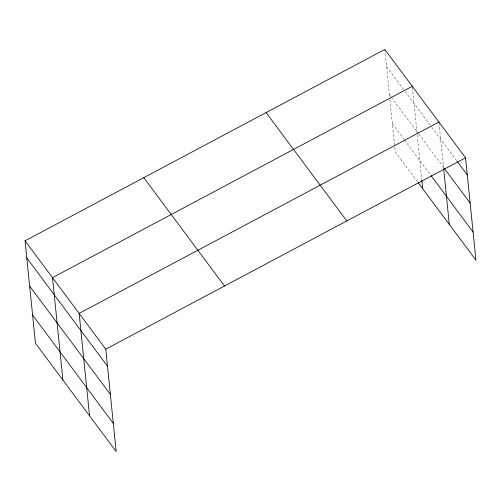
<?xml version="1.0" encoding="UTF-8"?>
<svg xmlns="http://www.w3.org/2000/svg" width="501" height="501" viewBox="0 0 501 501"><rect width="100%" height="100%" fill="white"/><g stroke="black" fill="none" stroke-linecap="round" stroke-linejoin="round"><path stroke-width="0.38" stroke-dasharray="2.5 1.88" d="M386.559 66.552L404.702 90.9M405.165 91.526L431.298 126.596M431.768 127.223L457.006 161.097M389.415 94.702L390.811 96.574M391.281 97.194L418.266 133.416M418.736 134.043L443.504 167.29M392.364 123.697L403.994 139.303M404.457 139.929L430.559 174.962M417.552 181.813L395.22 151.841L389.728 97.751M438.989 122.814L443.661 168.812M412.348 87.061L421.742 179.552M384.824 49.449L389.653 96.987"/><path stroke-width="0.75" d="M25.05 240.818L105.78 349.159L116.176 451.551L35.452 343.21L25.05 240.818L384.824 49.449L465.548 157.79L475.95 260.182L418.016 182.433M412.267 86.285L52.499 277.654L62.901 380.046M438.907 122.037L79.139 313.407L89.541 415.799M105.78 349.159L465.548 157.79M457.469 161.723L467.289 174.893M444.437 168.543L470.145 203.043M431.029 175.588L473.088 232.038M266.094 112.6L346.824 220.941M143.774 177.667L224.504 286.002M26.785 257.921L107.515 366.262M29.647 286.071L110.377 394.406M32.59 315.066L113.32 423.408M443.661 168.812L449.309 224.429M421.817 180.31L422.669 188.677"/></g></svg>
